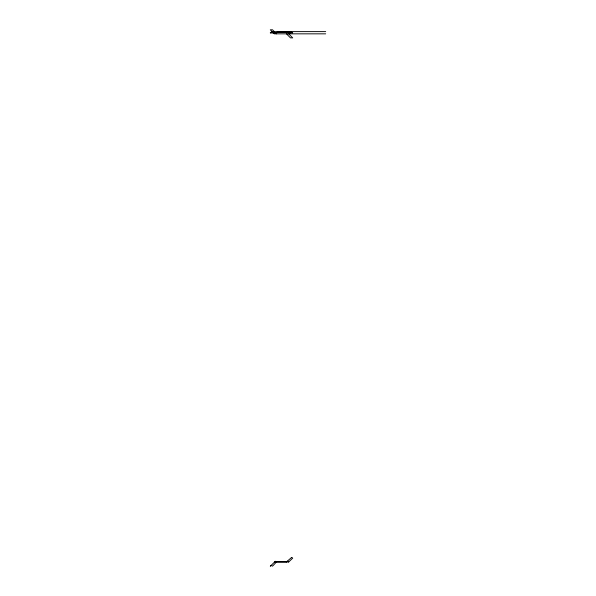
<?xml version="1.0" encoding="UTF-8"?>
<svg xmlns="http://www.w3.org/2000/svg" width="596" height="596" viewBox="0 0 596 596"><rect width="100%" height="100%" fill="white"/><g stroke="black" fill="none" stroke-linecap="round" stroke-linejoin="round"><path stroke-width="0.89" d="M270.301 32.847L281.513 31.61L281.513 32.326L272.514 32.81L271.344 32.124L270.301 32.847L291.66 32.124L292.718 32.855L281.513 32.326L290.49 32.81L291.66 32.124L281.513 31.61L271.344 32.124L276.544 32.594L281.513 31.61L325.699 31.61M276.544 561.909L272.514 566.17L271.359 565.485L270.301 566.2L275.397 561.238L276.544 561.909L288.688 561.983L292.718 558.124L291.66 557.402M274.331 561.976L286.46 561.909L291.66 557.402M286.467 561.909L287.607 561.238L288.688 561.983M291.66 32.124L288.688 32.661L285.998 32.266M325.699 33.838L274.331 33.838L270.301 29.8L272.514 29.8L276.544 33.838M281.513 31.61L284.203 32.005M288.688 33.838L292.718 37.883L290.49 37.883L286.467 33.838"/></g></svg>
